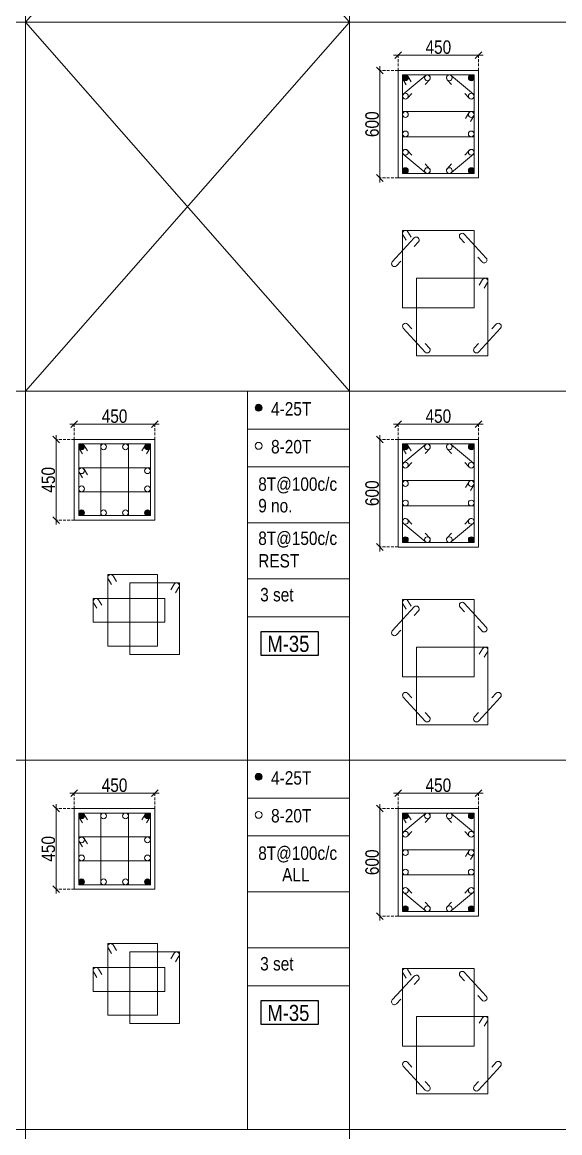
# Model space of a CAD drawing. Header units: millimetres. Extents: x 1112055 to 3390982, y -148532 to 766891.
# Drawn here: x 2120045 to 2132056, y 28875 to 53671 of the extents above; entities that cross this region are included whole.
import ezdxf
from ezdxf.enums import TextEntityAlignment as Align

# ---------------------------------------------------------------- set-up
doc = ezdxf.new("R2010")
doc.units = ezdxf.units.MM
doc.header["$PDMODE"] = 35
doc.header["$PDSIZE"] = -25
doc.linetypes.add('DASHED2', pattern=[0.375, 0.25, -0.125])
doc.linetypes.add('Hidden', pattern=[9.525, 6.35, -3.175])
for name, color, linetype, lineweight in [('B COL. SIZE DIM', 220, 'Continuous', 25), ('B COLSCH', 204, 'Continuous', 20), ('B COLUMN', 1, 'Hidden', 9), ('B STEEL', 34, 'Continuous', 15)]:
    doc.layers.add(name, color=color, linetype=linetype, lineweight=lineweight)
doc.layers.add('B TEXT', color=7, linetype='Continuous')
doc.styles.add('dim inside', font='romans.shx', dxfattribs={"width": 0.8, "height": 125})
doc.styles.add('SWINC', font='swissc.ttf')
doc.dimstyles.new('dim inside', dxfattribs={"dimtxt": 125, "dimasz": 100, "dimexe": 0, "dimexo": 0, "dimgap": 10, "dimtad": 0, "dimdec": 0, "dimzin": 0, "dimdsep": 46, "dimtxsty": 'dim inside', "dimblk": 'SMALL', "dimcen": 0.09, "dimadec": 0, "dimazin": 0, "dimtfac": 1, "dimtdec": 0, "dimtofl": 0, "dimtmove": 0, "dimatfit": 3, "dimfxl": 1, "dimtolj": 1, "dimtzin": 0, "dimarcsym": 2})

# ---------------------------------------------------------------- blocks, each defined once
blk = doc.blocks.new('_Oblique')
at = {"color": 0, "linetype": 'ByBlock', "lineweight": -2}
blk.add_line((-0.5, -0.5), (0.5, 0.5), dxfattribs=at)
blk = doc.blocks.new('*D3796')
at = {"layer": 'B COL. SIZE DIM', "color": 250, "lineweight": 9, "ltscale": 250, "transparency": 16777216}
blk.add_line((2121109, 36459), (2123109, 36459), dxfattribs=at)
at = {"layer": 'B COL. SIZE DIM', "color": 250, "linetype": 'DASHED2', "lineweight": 9, "ltscale": 250, "transparency": 16777216}
for p, q in [((2121209, 36114), (2121209, 36459)), ((2123009, 36114), (2123009, 36459))]:
    blk.add_line(p, q, dxfattribs=at)
at = {"layer": 'Defpoints', "color": 0, "transparency": 16777216}
for p in [(2123009, 36459), (2121209, 36114), (2123009, 36114)]:
    blk.add_point(p, dxfattribs=at)
at = {"layer": 'B COL. SIZE DIM', "color": 250, "lineweight": 9, "transparency": 16777216, "xscale": 150, "yscale": 150, "zscale": 150, "rotation": 180}
blk.add_blockref('_Oblique', (2121209, 36459), dxfattribs=at)
at = {"layer": 'B COL. SIZE DIM', "color": 250, "lineweight": 9, "transparency": 16777216, "xscale": 150, "yscale": 150, "zscale": 150}
blk.add_blockref('_Oblique', (2123009, 36459), dxfattribs=at)
at = {"layer": 'B COL. SIZE DIM', "color": 6, "transparency": 16777216, "insert": (2122109, 36634), "char_height": 300, "attachment_point": 5, "style": 'SWINC'}
blk.add_mtext('\\A1;450', dxfattribs=at)
blk = doc.blocks.new('*D3797')
at = {"layer": 'B COL. SIZE DIM', "color": 250, "lineweight": 9, "ltscale": 250, "transparency": 16777216}
blk.add_line((2120805, 36214), (2120805, 34214), dxfattribs=at)
at = {"layer": 'B COL. SIZE DIM', "color": 250, "linetype": 'DASHED2', "lineweight": 9, "ltscale": 250, "transparency": 16777216}
for p, q in [((2121209, 36114), (2120805, 36114)), ((2121209, 34314), (2120805, 34314))]:
    blk.add_line(p, q, dxfattribs=at)
at = {"layer": 'Defpoints', "color": 0, "transparency": 16777216}
for p in [(2121209, 36114), (2120805, 34314), (2121209, 34314)]:
    blk.add_point(p, dxfattribs=at)
at = {"layer": 'B COL. SIZE DIM', "color": 250, "lineweight": 9, "transparency": 16777216, "xscale": 150, "yscale": 150, "zscale": 150}
for p, rotation in [((2120805, 36114), 90), ((2120805, 34314), 270)]:
    blk.add_blockref('_Oblique', p, dxfattribs=dict(at, rotation=rotation))
at = {"layer": 'B COL. SIZE DIM', "color": 6, "transparency": 16777216, "insert": (2120630, 35214), "char_height": 300, "attachment_point": 5, "rotation": 90, "style": 'SWINC'}
blk.add_mtext('\\A1;450', dxfattribs=at)
blk = doc.blocks.new('*D3798')
at = {"layer": 'B COL. SIZE DIM', "color": 250, "lineweight": 9, "ltscale": 250, "transparency": 16777216}
blk.add_line((2128342, 36459), (2130342, 36459), dxfattribs=at)
at = {"layer": 'B COL. SIZE DIM', "color": 250, "linetype": 'DASHED2', "lineweight": 9, "ltscale": 250, "transparency": 16777216}
for p, q in [((2128442, 36114), (2128442, 36459)), ((2130242, 36114), (2130242, 36459))]:
    blk.add_line(p, q, dxfattribs=at)
at = {"layer": 'Defpoints', "color": 0, "transparency": 16777216}
for p in [(2130242, 36459), (2128442, 36114), (2130242, 36114)]:
    blk.add_point(p, dxfattribs=at)
at = {"layer": 'B COL. SIZE DIM', "color": 250, "lineweight": 9, "transparency": 16777216, "xscale": 150, "yscale": 150, "zscale": 150, "rotation": 180}
blk.add_blockref('_Oblique', (2128442, 36459), dxfattribs=at)
at = {"layer": 'B COL. SIZE DIM', "color": 250, "lineweight": 9, "transparency": 16777216, "xscale": 150, "yscale": 150, "zscale": 150}
blk.add_blockref('_Oblique', (2130242, 36459), dxfattribs=at)
at = {"layer": 'B COL. SIZE DIM', "color": 6, "transparency": 16777216, "insert": (2129342, 36634), "char_height": 300, "attachment_point": 5, "style": 'SWINC'}
blk.add_mtext('\\A1;450', dxfattribs=at)
blk = doc.blocks.new('*D3799')
at = {"layer": 'B COL. SIZE DIM', "color": 250, "lineweight": 9, "ltscale": 250, "transparency": 16777216}
blk.add_line((2128038, 36214), (2128038, 33614), dxfattribs=at)
at = {"layer": 'B COL. SIZE DIM', "color": 250, "linetype": 'DASHED2', "lineweight": 9, "ltscale": 250, "transparency": 16777216}
for p, q in [((2128442, 36114), (2128038, 36114)), ((2128442, 33714), (2128038, 33714))]:
    blk.add_line(p, q, dxfattribs=at)
at = {"layer": 'Defpoints', "color": 0, "transparency": 16777216}
for p in [(2128442, 36114), (2128038, 33714), (2128442, 33714)]:
    blk.add_point(p, dxfattribs=at)
at = {"layer": 'B COL. SIZE DIM', "color": 250, "lineweight": 9, "transparency": 16777216, "xscale": 150, "yscale": 150, "zscale": 150}
for p, rotation in [((2128038, 36114), 90), ((2128038, 33714), 270)]:
    blk.add_blockref('_Oblique', p, dxfattribs=dict(at, rotation=rotation))
at = {"layer": 'B COL. SIZE DIM', "color": 6, "transparency": 16777216, "insert": (2127863, 34914), "char_height": 300, "attachment_point": 5, "rotation": 90, "style": 'SWINC'}
blk.add_mtext('\\A1;600', dxfattribs=at)
blk = doc.blocks.new('*D3800')
at = {"layer": 'B COL. SIZE DIM', "color": 250, "lineweight": 9, "ltscale": 250, "transparency": 16777216}
blk.add_line((2128342, 44699), (2130342, 44699), dxfattribs=at)
at = {"layer": 'B COL. SIZE DIM', "color": 250, "linetype": 'DASHED2', "lineweight": 9, "ltscale": 250, "transparency": 16777216}
for p, q in [((2128442, 44354), (2128442, 44699)), ((2130242, 44354), (2130242, 44699))]:
    blk.add_line(p, q, dxfattribs=at)
at = {"layer": 'Defpoints', "color": 0, "transparency": 16777216}
for p in [(2130242, 44699), (2128442, 44354), (2130242, 44354)]:
    blk.add_point(p, dxfattribs=at)
at = {"layer": 'B COL. SIZE DIM', "color": 250, "lineweight": 9, "transparency": 16777216, "xscale": 150, "yscale": 150, "zscale": 150, "rotation": 180}
blk.add_blockref('_Oblique', (2128442, 44699), dxfattribs=at)
at = {"layer": 'B COL. SIZE DIM', "color": 250, "lineweight": 9, "transparency": 16777216, "xscale": 150, "yscale": 150, "zscale": 150}
blk.add_blockref('_Oblique', (2130242, 44699), dxfattribs=at)
at = {"layer": 'B COL. SIZE DIM', "color": 6, "transparency": 16777216, "insert": (2129342, 44874), "char_height": 300, "attachment_point": 5, "style": 'SWINC'}
blk.add_mtext('\\A1;450', dxfattribs=at)
blk = doc.blocks.new('*D3801')
at = {"layer": 'B COL. SIZE DIM', "color": 250, "lineweight": 9, "ltscale": 250, "transparency": 16777216}
blk.add_line((2128038, 44454), (2128038, 41854), dxfattribs=at)
at = {"layer": 'B COL. SIZE DIM', "color": 250, "linetype": 'DASHED2', "lineweight": 9, "ltscale": 250, "transparency": 16777216}
for p, q in [((2128442, 44354), (2128038, 44354)), ((2128442, 41954), (2128038, 41954))]:
    blk.add_line(p, q, dxfattribs=at)
at = {"layer": 'Defpoints', "color": 0, "transparency": 16777216}
for p in [(2128442, 44354), (2128038, 41954), (2128442, 41954)]:
    blk.add_point(p, dxfattribs=at)
at = {"layer": 'B COL. SIZE DIM', "color": 250, "lineweight": 9, "transparency": 16777216, "xscale": 150, "yscale": 150, "zscale": 150}
for p, rotation in [((2128038, 44354), 90), ((2128038, 41954), 270)]:
    blk.add_blockref('_Oblique', p, dxfattribs=dict(at, rotation=rotation))
at = {"layer": 'B COL. SIZE DIM', "color": 6, "transparency": 16777216, "insert": (2127863, 43154), "char_height": 300, "attachment_point": 5, "rotation": 90, "style": 'SWINC'}
blk.add_mtext('\\A1;600', dxfattribs=at)
blk = doc.blocks.new('*D3802')
at = {"layer": 'B COL. SIZE DIM', "color": 250, "lineweight": 9, "ltscale": 250, "transparency": 16777216}
blk.add_line((2128342, 52938), (2130342, 52938), dxfattribs=at)
at = {"layer": 'B COL. SIZE DIM', "color": 250, "linetype": 'DASHED2', "lineweight": 9, "ltscale": 250, "transparency": 16777216}
for p, q in [((2128442, 52593), (2128442, 52938)), ((2130242, 52593), (2130242, 52938))]:
    blk.add_line(p, q, dxfattribs=at)
at = {"layer": 'Defpoints', "color": 0, "transparency": 16777216}
for p in [(2130242, 52938), (2128442, 52593), (2130242, 52593)]:
    blk.add_point(p, dxfattribs=at)
at = {"layer": 'B COL. SIZE DIM', "color": 250, "lineweight": 9, "transparency": 16777216, "xscale": 150, "yscale": 150, "zscale": 150, "rotation": 180}
blk.add_blockref('_Oblique', (2128442, 52938), dxfattribs=at)
at = {"layer": 'B COL. SIZE DIM', "color": 250, "lineweight": 9, "transparency": 16777216, "xscale": 150, "yscale": 150, "zscale": 150}
blk.add_blockref('_Oblique', (2130242, 52938), dxfattribs=at)
at = {"layer": 'B COL. SIZE DIM', "color": 6, "transparency": 16777216, "insert": (2129342, 53113), "char_height": 300, "attachment_point": 5, "style": 'SWINC'}
blk.add_mtext('\\A1;450', dxfattribs=at)
blk = doc.blocks.new('*D3803')
at = {"layer": 'B COL. SIZE DIM', "color": 250, "lineweight": 9, "ltscale": 250, "transparency": 16777216}
blk.add_line((2128038, 52693), (2128038, 50093), dxfattribs=at)
at = {"layer": 'B COL. SIZE DIM', "color": 250, "linetype": 'DASHED2', "lineweight": 9, "ltscale": 250, "transparency": 16777216}
for p, q in [((2128442, 52593), (2128038, 52593)), ((2128442, 50193), (2128038, 50193))]:
    blk.add_line(p, q, dxfattribs=at)
at = {"layer": 'Defpoints', "color": 0, "transparency": 16777216}
for p in [(2128442, 52593), (2128038, 50193), (2128442, 50193)]:
    blk.add_point(p, dxfattribs=at)
at = {"layer": 'B COL. SIZE DIM', "color": 250, "lineweight": 9, "transparency": 16777216, "xscale": 150, "yscale": 150, "zscale": 150}
for p, rotation in [((2128038, 52593), 90), ((2128038, 50193), 270)]:
    blk.add_blockref('_Oblique', p, dxfattribs=dict(at, rotation=rotation))
at = {"layer": 'B COL. SIZE DIM', "color": 6, "transparency": 16777216, "insert": (2127863, 51393), "char_height": 300, "attachment_point": 5, "rotation": 90, "style": 'SWINC'}
blk.add_mtext('\\A1;600', dxfattribs=at)
blk = doc.blocks.new('*D3673')
at = {"layer": 'B COL. SIZE DIM', "color": 250, "lineweight": 9, "ltscale": 250, "transparency": 16777216}
blk.add_line((2121109, 44699), (2123109, 44699), dxfattribs=at)
at = {"layer": 'B COL. SIZE DIM', "color": 250, "linetype": 'DASHED2', "lineweight": 9, "ltscale": 250, "transparency": 16777216}
for p, q in [((2121209, 44354), (2121209, 44699)), ((2123009, 44354), (2123009, 44699))]:
    blk.add_line(p, q, dxfattribs=at)
at = {"layer": 'Defpoints', "color": 0, "transparency": 16777216}
for p in [(2123009, 44699), (2121209, 44354), (2123009, 44354)]:
    blk.add_point(p, dxfattribs=at)
at = {"layer": 'B COL. SIZE DIM', "color": 250, "lineweight": 9, "transparency": 16777216, "xscale": 150, "yscale": 150, "zscale": 150, "rotation": 180}
blk.add_blockref('_Oblique', (2121209, 44699), dxfattribs=at)
at = {"layer": 'B COL. SIZE DIM', "color": 250, "lineweight": 9, "transparency": 16777216, "xscale": 150, "yscale": 150, "zscale": 150}
blk.add_blockref('_Oblique', (2123009, 44699), dxfattribs=at)
at = {"layer": 'B COL. SIZE DIM', "color": 6, "transparency": 16777216, "insert": (2122109, 44874), "char_height": 300, "attachment_point": 5, "style": 'SWINC'}
blk.add_mtext('\\A1;450', dxfattribs=at)
blk = doc.blocks.new('*D3674')
at = {"layer": 'B COL. SIZE DIM', "color": 250, "lineweight": 9, "ltscale": 250, "transparency": 16777216}
blk.add_line((2120805, 44454), (2120805, 42454), dxfattribs=at)
at = {"layer": 'B COL. SIZE DIM', "color": 250, "linetype": 'DASHED2', "lineweight": 9, "ltscale": 250, "transparency": 16777216}
for p, q in [((2121209, 44354), (2120805, 44354)), ((2121209, 42554), (2120805, 42554))]:
    blk.add_line(p, q, dxfattribs=at)
at = {"layer": 'Defpoints', "color": 0, "transparency": 16777216}
for p in [(2121209, 44354), (2120805, 42554), (2121209, 42554)]:
    blk.add_point(p, dxfattribs=at)
at = {"layer": 'B COL. SIZE DIM', "color": 250, "lineweight": 9, "transparency": 16777216, "xscale": 150, "yscale": 150, "zscale": 150}
for p, rotation in [((2120805, 44354), 90), ((2120805, 42554), 270)]:
    blk.add_blockref('_Oblique', p, dxfattribs=dict(at, rotation=rotation))
at = {"layer": 'B COL. SIZE DIM', "color": 6, "transparency": 16777216, "insert": (2120630, 43454), "char_height": 300, "attachment_point": 5, "rotation": 90, "style": 'SWINC'}
blk.add_mtext('\\A1;450', dxfattribs=at)

msp = doc.modelspace()

# ---------------------------------------------------------------- hatches: boundary and pattern name
at = {"layer": 'B STEEL', "lineweight": 9, "ltscale": 0.5}
h = msp.add_hatch(color=34, dxfattribs=at)
edge = h.paths.add_edge_path()
edge.add_arc((2128606.2, 52429.4), 64, 0, 360)
h = msp.add_hatch(color=34, dxfattribs=at)
edge = h.paths.add_edge_path()
edge.add_arc((2130078.1, 52429.4), 64, 180, 540, ccw=False)
h = msp.add_hatch(color=34, dxfattribs=at)
edge = h.paths.add_edge_path()
edge.add_arc((2128606.2, 50357.4), 64, 0, 360, ccw=False)
h = msp.add_hatch(color=34, dxfattribs=at)
edge = h.paths.add_edge_path()
edge.add_arc((2130078.1, 50357.4), 64, -180, 180)
h = msp.add_hatch(color=34, dxfattribs=at)
edge = h.paths.add_edge_path()
edge.add_arc((2125327, 45062.7), 76.8, 0, 360)
h = msp.add_hatch(color=34, dxfattribs=at)
edge = h.paths.add_edge_path()
edge.add_arc((2121372.6, 44189.6), 64, 0, 360)
h = msp.add_hatch(color=34, dxfattribs=at)
edge = h.paths.add_edge_path()
edge.add_arc((2122844.6, 44189.6), 64, 180, 540, ccw=False)
h = msp.add_hatch(color=34, dxfattribs=at)
edge = h.paths.add_edge_path()
edge.add_arc((2128606.2, 44189.6), 64, 0, 360)
h = msp.add_hatch(color=34, dxfattribs=at)
edge = h.paths.add_edge_path()
edge.add_arc((2130078.1, 44189.6), 64, 180, 540, ccw=False)
h = msp.add_hatch(color=34, dxfattribs=at)
edge = h.paths.add_edge_path()
edge.add_arc((2121372.6, 42717.6), 64, 0, 360, ccw=False)
h = msp.add_hatch(color=34, dxfattribs=at)
edge = h.paths.add_edge_path()
edge.add_arc((2122844.6, 42717.6), 64, -180, 180)
h = msp.add_hatch(color=34, dxfattribs=at)
edge = h.paths.add_edge_path()
edge.add_arc((2128606.2, 42117.6), 64, 0, 360, ccw=False)
h = msp.add_hatch(color=34, dxfattribs=at)
edge = h.paths.add_edge_path()
edge.add_arc((2130078.1, 42117.6), 64, -180, 180)
h = msp.add_hatch(color=34, dxfattribs=at)
edge = h.paths.add_edge_path()
edge.add_arc((2125327, 36822.9), 76.8, 0, 360)
h = msp.add_hatch(color=34, dxfattribs=at)
edge = h.paths.add_edge_path()
edge.add_arc((2121372.6, 35949.7), 64, 0, 360)
h = msp.add_hatch(color=34, dxfattribs=at)
edge = h.paths.add_edge_path()
edge.add_arc((2122844.6, 35949.7), 64, 180, 540, ccw=False)
h = msp.add_hatch(color=34, dxfattribs=at)
edge = h.paths.add_edge_path()
edge.add_arc((2128606.2, 35949.7), 64, 0, 360)
h = msp.add_hatch(color=34, dxfattribs=at)
edge = h.paths.add_edge_path()
edge.add_arc((2130078.1, 35949.7), 64, 180, 540, ccw=False)
h = msp.add_hatch(color=34, dxfattribs=at)
edge = h.paths.add_edge_path()
edge.add_arc((2121372.6, 34477.8), 64, 0, 360, ccw=False)
h = msp.add_hatch(color=34, dxfattribs=at)
edge = h.paths.add_edge_path()
edge.add_arc((2122844.6, 34477.8), 64, -180, 180)
h = msp.add_hatch(color=34, dxfattribs=at)
edge = h.paths.add_edge_path()
edge.add_arc((2128606.2, 33877.8), 64, 0, 360, ccw=False)
h = msp.add_hatch(color=34, dxfattribs=at)
edge = h.paths.add_edge_path()
edge.add_arc((2130078.1, 33877.8), 64, -180, 180)

# ---------------------------------------------------------------- linework, layer by layer
at = {"layer": 'B COLSCH', "color": 250, "lineweight": 0}
for p, q in [((2120121.5, 86630.3), (2120121.5, 21698.7)), ((2127355.1, 86630.3), (2127355.1, 21698.7)), ((2079293.2, 53670.9), (2221391.2, 53670.9)), ((2079293.2, 45431), (2221391.2, 45431)), ((2125080.7, 45431), (2125080.7, 28951.4)), ((2125080.7, 44586.1), (2127355.1, 44586.1)), ((2125080.7, 43741.1), (2127355.1, 43741.1)), ((2125080.7, 42491.3), (2127355.1, 42491.3)), ((2125080.7, 41241.5), (2127355.1, 41241.5)), ((2125080.7, 40396.5), (2127355.1, 40396.5)), ((2079293.2, 37191.2), (2221391.2, 37191.2)), ((2125080.7, 36346.2), (2127355.1, 36346.2)), ((2125080.7, 35501.2), (2127355.1, 35501.2)), ((2125080.7, 34251.4), (2127355.1, 34251.4)), ((2125080.7, 33001.7), (2127355.1, 33001.7)), ((2125080.7, 32156.7), (2127355.1, 32156.7)), ((2079293.2, 28951.4), (2221391.2, 28951.4))]:
    msp.add_line(p, q, dxfattribs=at)
for points in [[(2120121.5, 45431), (2127355.1, 53670.9), (2120121.5, 61910.7), (2127355.1, 70150.6), (2120121.5, 78390.4), (2127355.1, 86630.3)], [(2127355.1, 45431), (2120121.5, 53670.9), (2127355.1, 61910.7), (2120121.5, 70150.6), (2127355.1, 78390.4), (2120121.5, 86630.3)]]:
    msp.add_lwpolyline(points, dxfattribs=at)
at = {"layer": 'B COLUMN', "color": 1, "linetype": 'ByBlock', "lineweight": 20}
for points in [[(2128442.2, 50193.4), (2130242.2, 50193.4), (2130242.2, 52593.4), (2128442.2, 52593.4)], [(2121208.6, 42553.6), (2123008.6, 42553.6), (2123008.6, 44353.6), (2121208.6, 44353.6)], [(2128442.2, 41953.6), (2130242.2, 41953.6), (2130242.2, 44353.6), (2128442.2, 44353.6)], [(2121208.6, 34313.7), (2123008.6, 34313.7), (2123008.6, 36113.7), (2121208.6, 36113.7)], [(2128442.2, 33713.7), (2130242.2, 33713.7), (2130242.2, 36113.7), (2128442.2, 36113.7)]]:
    msp.add_lwpolyline(points, close=True, dxfattribs=at)
at = {"layer": 'B STEEL', "color": 34, "lineweight": 9, "ltscale": 0.5}
for points in [[(2128542.2, 51112.2), (2130142.2, 51112.2), (2130142.2, 52493.4), (2128542.2, 52493.4)], [(2128542.2, 51674.6), (2130142.2, 51674.6), (2130142.2, 50293.4), (2128542.2, 50293.4)], [(2128542.2, 47291.4), (2130142.2, 47291.4), (2130142.2, 49022.6), (2128542.2, 49022.6)], [(2128850.7, 47953.8), (2130450.7, 47953.8), (2130450.7, 46222.6), (2128850.7, 46222.6)], [(2121308.6, 42653.6), (2122418, 42653.6), (2122418, 44253.6), (2121308.6, 44253.6)], [(2122908.6, 42653.6), (2121799.3, 42653.6), (2121799.3, 44253.6), (2122908.6, 44253.6)], [(2128542.2, 42872.4), (2130142.2, 42872.4), (2130142.2, 44253.6), (2128542.2, 44253.6)], [(2121308.6, 43719.2), (2122908.6, 43719.2), (2122908.6, 43188), (2121308.6, 43188)], [(2128542.2, 43434.8), (2130142.2, 43434.8), (2130142.2, 42053.6), (2128542.2, 42053.6)], [(2121956.7, 39737.9), (2123066, 39737.9), (2123066, 41337.9), (2121956.7, 41337.9)], [(2123556.7, 39552.3), (2122447.3, 39552.3), (2122447.3, 41152.3), (2123556.7, 41152.3)], [(2121630.8, 40803.5), (2123230.8, 40803.5), (2123230.8, 40272.3), (2121630.8, 40272.3)], [(2128542.2, 39051.5), (2130142.2, 39051.5), (2130142.2, 40782.7), (2128542.2, 40782.7)], [(2128850.7, 39713.9), (2130450.7, 39713.9), (2130450.7, 37982.7), (2128850.7, 37982.7)], [(2121308.6, 34413.7), (2122908.6, 34413.7), (2122908.6, 36013.7), (2121308.6, 36013.7)], [(2121308.6, 34413.7), (2122418, 34413.7), (2122418, 36013.7), (2121308.6, 36013.7)], [(2122908.6, 34413.7), (2121799.3, 34413.7), (2121799.3, 36013.7), (2122908.6, 36013.7)], [(2128542.2, 34632.5), (2130142.2, 34632.5), (2130142.2, 36013.7), (2128542.2, 36013.7)], [(2121308.6, 35479.3), (2122908.6, 35479.3), (2122908.6, 34948.1), (2121308.6, 34948.1)], [(2128542.2, 35194.9), (2130142.2, 35194.9), (2130142.2, 33813.7), (2128542.2, 33813.7)], [(2121956.7, 31498), (2123066, 31498), (2123066, 33098), (2121956.7, 33098)], [(2123556.7, 31312.4), (2122447.3, 31312.4), (2122447.3, 32912.4), (2123556.7, 32912.4)], [(2121630.8, 32563.6), (2123230.8, 32563.6), (2123230.8, 32032.4), (2121630.8, 32032.4)], [(2128542.2, 30811.7), (2130142.2, 30811.7), (2130142.2, 32542.9), (2128542.2, 32542.9)], [(2128850.7, 31474.1), (2130450.7, 31474.1), (2130450.7, 29742.9), (2128850.7, 29742.9)]]:
    msp.add_lwpolyline(points, close=True, dxfattribs=at)
for points in [[(2128626.4, 52274.4), (2128551.7, 52395.8, -1), (2128660.7, 52463), (2128735.5, 52341.5)], [(2128749.8, 52081.8), (2128653.3, 51976.7, -1), (2128559, 52063.3), (2129049.7, 52472.7, -1), (2129144, 52386.1), (2129047.5, 52281)], [(2129934.5, 52081.8), (2130031, 51976.7, 1), (2130125.3, 52063.3), (2129634.6, 52472.7, 1), (2129540.3, 52386.1), (2129636.8, 52281)], [(2130057.9, 51455.6), (2130132.7, 51577.1, 1), (2130023.6, 51644.2), (2129948.8, 51522.7)], [(2128749.8, 50705.1), (2128653.3, 50810.1, 1), (2128559, 50723.5), (2129049.7, 50314.1, 1), (2129144, 50400.7), (2129047.5, 50505.8)], [(2129934.5, 50705.1), (2130031, 50810.1, -1), (2130125.3, 50723.5), (2129634.6, 50314.1, -1), (2129540.3, 50400.7), (2129636.8, 50505.8)], [(2128504.5, 48338.6), (2128408, 48233.5, -1), (2128313.7, 48320.1), (2128804.3, 48854.5, -1), (2128898.7, 48767.9), (2128802.2, 48662.9)], [(2128626.4, 48803.5), (2128551.7, 48925, -1), (2128660.7, 48992.1), (2128735.5, 48870.6)], [(2130222.2, 48422.3), (2130318.7, 48317.2, 1), (2130413, 48403.8), (2129922.4, 48938.2, 1), (2129828.1, 48851.6), (2129924.5, 48746.5)], [(2130366.4, 47734.7), (2130441.2, 47856.2, 1), (2130332.2, 47923.3), (2130257.4, 47801.8)], [(2128749.8, 46822.9), (2128653.3, 46928, 1), (2128559, 46841.4), (2129049.7, 46307, 1), (2129144, 46393.6), (2129047.5, 46498.6)], [(2130540, 46822.9), (2130636.5, 46928, -1), (2130730.8, 46841.4), (2130240.2, 46307, -1), (2130145.8, 46393.6), (2130242.3, 46498.6)], [(2121392.9, 44034.5), (2121318.1, 44156, -1), (2121427.1, 44223.1), (2121501.9, 44101.6)], [(2122824.3, 44034.5), (2122899.1, 44156, 1), (2122790.1, 44223.1), (2122715.3, 44101.6)], [(2128626.4, 44034.5), (2128551.7, 44156, -1), (2128660.7, 44223.1), (2128735.5, 44101.6)], [(2128749.8, 43841.9), (2128653.3, 43736.9, -1), (2128559, 43823.5), (2129049.7, 44232.9, -1), (2129144, 44146.3), (2129047.5, 44041.2)], [(2129934.5, 43841.9), (2130031, 43736.9, 1), (2130125.3, 43823.5), (2129634.6, 44232.9, 1), (2129540.3, 44146.3), (2129636.8, 44041.2)], [(2121392.9, 43500.1), (2121318.1, 43621.6, -1), (2121427.1, 43688.7), (2121501.9, 43567.2)], [(2130057.9, 43215.7), (2130132.7, 43337.2, 1), (2130023.6, 43404.3), (2129948.8, 43282.8)], [(2128749.8, 42465.2), (2128653.3, 42570.3, 1), (2128559, 42483.7), (2129049.7, 42074.3, 1), (2129144, 42160.9), (2129047.5, 42266)], [(2129934.5, 42465.2), (2130031, 42570.3, -1), (2130125.3, 42483.7), (2129634.6, 42074.3, -1), (2129540.3, 42160.9), (2129636.8, 42266)], [(2122040.9, 41118.8), (2121966.2, 41240.3, -1), (2122075.2, 41307.4), (2122150, 41185.9)], [(2123472.4, 40933.2), (2123547.2, 41054.7, 1), (2123438.1, 41121.8), (2123363.4, 41000.3)], [(2121715.1, 40584.4), (2121640.3, 40705.9, -1), (2121749.3, 40773), (2121824.1, 40651.5)], [(2128626.4, 40563.7), (2128551.7, 40685.2, -1), (2128660.7, 40752.3), (2128735.5, 40630.8)], [(2130222.2, 40182.4), (2130318.7, 40077.4, 1), (2130413, 40164), (2129922.4, 40698.3, 1), (2129828.1, 40611.7), (2129924.5, 40506.7)], [(2128504.5, 40098.8), (2128408, 39993.7, -1), (2128313.7, 40080.3), (2128804.3, 40614.7, -1), (2128898.7, 40528.1), (2128802.2, 40423)], [(2130366.4, 39494.9), (2130441.2, 39616.4, 1), (2130332.2, 39683.5), (2130257.4, 39562)], [(2128749.8, 38583), (2128653.3, 38688.1, 1), (2128559, 38601.5), (2129049.7, 38067.1, 1), (2129144, 38153.7), (2129047.5, 38258.8)], [(2130540, 38583), (2130636.5, 38688.1, -1), (2130730.8, 38601.5), (2130240.2, 38067.1, -1), (2130145.8, 38153.7), (2130242.3, 38258.8)], [(2121392.9, 35794.7), (2121318.1, 35916.2, -1), (2121427.1, 35983.3), (2121501.9, 35861.8)], [(2122824.3, 35794.7), (2122899.1, 35916.2, 1), (2122790.1, 35983.3), (2122715.3, 35861.8)], [(2128626.4, 35794.7), (2128551.7, 35916.2, -1), (2128660.7, 35983.3), (2128735.5, 35861.8)], [(2128749.8, 35602.1), (2128653.3, 35497, -1), (2128559, 35583.6), (2129049.7, 35993, -1), (2129144, 35906.4), (2129047.5, 35801.3)], [(2129934.5, 35602.1), (2130031, 35497, 1), (2130125.3, 35583.6), (2129634.6, 35993, 1), (2129540.3, 35906.4), (2129636.8, 35801.3)], [(2121392.9, 35260.3), (2121318.1, 35381.8, -1), (2121427.1, 35448.9), (2121501.9, 35327.4)], [(2130057.9, 34975.9), (2130132.7, 35097.4, 1), (2130023.6, 35164.5), (2129948.8, 35043)], [(2128749.8, 34225.4), (2128653.3, 34330.4, 1), (2128559, 34243.8), (2129049.7, 33834.5, 1), (2129144, 33921), (2129047.5, 34026.1)], [(2129934.5, 34225.4), (2130031, 34330.4, -1), (2130125.3, 34243.8), (2129634.6, 33834.5, -1), (2129540.3, 33921), (2129636.8, 34026.1)], [(2122040.9, 32879), (2121966.2, 33000.5, -1), (2122075.2, 33067.6), (2122150, 32946.1)], [(2123472.4, 32693.4), (2123547.2, 32814.8, 1), (2123438.1, 32881.9), (2123363.4, 32760.5)], [(2121715.1, 32344.6), (2121640.3, 32466.1, -1), (2121749.3, 32533.2), (2121824.1, 32411.7)], [(2128626.4, 32323.8), (2128551.7, 32445.3, -1), (2128660.7, 32512.4), (2128735.5, 32390.9)], [(2128504.5, 31858.9), (2128408, 31753.9, -1), (2128313.7, 31840.5), (2128804.3, 32374.8, -1), (2128898.7, 32288.2), (2128802.2, 32183.2)], [(2130222.2, 31942.6), (2130318.7, 31837.5, 1), (2130413, 31924.1), (2129922.4, 32458.5, 1), (2129828.1, 32371.9), (2129924.5, 32266.8)], [(2130366.4, 31255), (2130441.2, 31376.5, 1), (2130332.2, 31443.6), (2130257.4, 31322.2)], [(2128749.8, 30343.2), (2128653.3, 30448.3, 1), (2128559, 30361.7), (2129049.7, 29827.3, 1), (2129144, 29913.9), (2129047.5, 30018.9)], [(2130540, 30343.2), (2130636.5, 30448.3, -1), (2130730.8, 30361.7), (2130240.2, 29827.3, -1), (2130145.8, 29913.9), (2130242.3, 30018.9)]]:
    msp.add_lwpolyline(points, format="xyb", dxfattribs=at)
for centre, radius in [((2128606.2, 52429.4), 64), ((2129096.8, 52429.4), 64), ((2129587.5, 52429.4), 64), ((2130078.1, 52429.4), 64), ((2128606.2, 52020), 64), ((2130078.1, 52020), 64), ((2128606.2, 51610.6), 64), ((2130078.1, 51610.6), 64), ((2128606.2, 51176.2), 64), ((2130078.1, 51176.2), 64), ((2128606.2, 50766.8), 64), ((2130078.1, 50766.8), 64), ((2128606.2, 50357.4), 64), ((2129096.8, 50357.4), 64), ((2129587.5, 50357.4), 64), ((2130078.1, 50357.4), 64), ((2125327, 45062.7), 76.8), ((2121372.6, 44189.6), 64), ((2121863.3, 44189.6), 64), ((2122353.9, 44189.6), 64), ((2122844.6, 44189.6), 64), ((2125327, 44212.5), 76.8), ((2128606.2, 44189.6), 64), ((2129096.8, 44189.6), 64), ((2129587.5, 44189.6), 64), ((2130078.1, 44189.6), 64), ((2121372.6, 43655.2), 64), ((2122844.6, 43655.2), 64), ((2128606.2, 43780.2), 64), ((2130078.1, 43780.2), 64), ((2128606.2, 43370.8), 64), ((2130078.1, 43370.8), 64), ((2121372.6, 43252), 64), ((2122844.6, 43252), 64), ((2128606.2, 42936.4), 64), ((2130078.1, 42936.4), 64), ((2121372.6, 42717.6), 64), ((2121863.3, 42717.6), 64), ((2122353.9, 42717.6), 64), ((2122844.6, 42717.6), 64), ((2128606.2, 42527), 64), ((2130078.1, 42527), 64), ((2128606.2, 42117.6), 64), ((2129096.8, 42117.6), 64), ((2129587.5, 42117.6), 64), ((2130078.1, 42117.6), 64), ((2125327, 36822.9), 76.8), ((2121372.6, 35949.7), 64), ((2121863.3, 35949.7), 64), ((2122353.9, 35949.7), 64), ((2122844.6, 35949.7), 64), ((2125327, 35972.6), 76.8), ((2128606.2, 35949.7), 64), ((2129096.8, 35949.7), 64), ((2129587.5, 35949.7), 64), ((2130078.1, 35949.7), 64), ((2121372.6, 35415.3), 64), ((2122844.6, 35415.3), 64), ((2128606.2, 35540.3), 64), ((2130078.1, 35540.3), 64), ((2121372.6, 35012.1), 64), ((2122844.6, 35012.1), 64), ((2128606.2, 35130.9), 64), ((2130078.1, 35130.9), 64), ((2128606.2, 34696.5), 64), ((2130078.1, 34696.5), 64), ((2121372.6, 34477.8), 64), ((2121863.3, 34477.8), 64), ((2122353.9, 34477.8), 64), ((2122844.6, 34477.8), 64), ((2128606.2, 34287.1), 64), ((2130078.1, 34287.1), 64), ((2128606.2, 33877.8), 64), ((2129096.8, 33877.8), 64), ((2129587.5, 33877.8), 64), ((2130078.1, 33877.8), 64)]:
    msp.add_circle(centre, radius, dxfattribs=at)
at = {"layer": 'B TEXT', "color": 1}
for points in [[(2125384.4, 40067.5), (2126659, 40067.5), (2126659, 39529.5), (2125384.4, 39529.5)], [(2125384.4, 31827.6), (2126659, 31827.6), (2126659, 31289.7), (2125384.4, 31289.7)]]:
    msp.add_lwpolyline(points, close=True, dxfattribs=at)

# ---------------------------------------------------------------- texts
at = {"layer": 'B TEXT', "style": 'SWINC'}
for s, p in [('4-25T', (2125605.5, 44888.2)), ('8-20T', (2125605.5, 44043.2)), ('8T@100c/c', (2125318.6, 43208.3)), ('9 no.', (2125318.6, 42726.6)), ('8T@150c/c', (2125318.6, 41998.5)), ('8T@150c/c', (2125318.6, 41998.5)), ('REST', (2125318.6, 41496.1)), ('REST', (2125318.6, 41496.1)), ('3 set', (2125362.4, 40739)), ('4-25T', (2125605.5, 36648.3)), ('8-20T', (2125605.5, 35803.3)), ('8T@100c/c', (2125318.6, 34968.5)), ('ALL', (2125853.3, 34486.7)), ('3 set', (2125362.4, 32499.2))]:
    msp.add_text(s, height=300, dxfattribs=at).set_placement(p)
at = {"layer": 'B TEXT', "color": 1, "style": 'SWINC'}
for p in [(2125521.7, 39503), (2125521.7, 31263.1)]:
    msp.add_text('M-35', height=360, dxfattribs=at).set_placement(p, align=Align.BOTTOM_LEFT)

# ---------------------------------------------------------------- dimensions: what is measured, and where the dimension line sits
at = {"layer": 'B COL. SIZE DIM', "color": 250, "ltscale": 250}
for base, p1, p2, picture, middle in [((2130242.2, 52938.4), (2128442.2, 52593.4), (2130242.2, 52593.4), '*D3802', (2129342.2, 53113.4)), ((2123008.6, 44698.5), (2121208.6, 44353.6), (2123008.6, 44353.6), '*D3673', (2122108.6, 44873.5)), ((2130242.2, 44698.5), (2128442.2, 44353.6), (2130242.2, 44353.6), '*D3800', (2129342.2, 44873.5)), ((2123008.6, 36458.7), (2121208.6, 36113.7), (2123008.6, 36113.7), '*D3796', (2122108.6, 36633.7)), ((2130242.2, 36458.7), (2128442.2, 36113.7), (2130242.2, 36113.7), '*D3798', (2129342.2, 36633.7))]:
    dim = msp.add_linear_dim(base=base, p1=p1, p2=p2, dimstyle='dim inside', override={"dimtxt": 300, "dimasz": 150, "dimgap": 25, "dimtad": 3, "dimlfac": 0.25, "dimtxsty": 'SWINC', "dimblk1": 'Oblique', "dimblk2": 'Oblique', "dimsah": 1, "dimdle": 100, "dimclrd": 250, "dimclre": 250, "dimclrt": 6, "dimfxl": 1000, "dimlwd": 9, "dimlwe": 9}, dxfattribs=at)
    dim.commit()
    dim.dimension.update_dxf_attribs({"geometry": picture, "text_midpoint": middle})
for base, p1, p2, picture, middle in [((2128038.3, 50193.4), (2128442.2, 52593.4), (2128442.2, 50193.4), '*D3803', (2127863.3, 51393.4)), ((2120804.7, 42553.6), (2121208.6, 44353.6), (2121208.6, 42553.6), '*D3674', (2120629.7, 43453.6)), ((2128038.3, 41953.6), (2128442.2, 44353.6), (2128442.2, 41953.6), '*D3801', (2127863.3, 43153.6)), ((2120804.7, 34313.7), (2121208.6, 36113.7), (2121208.6, 34313.7), '*D3797', (2120629.7, 35213.7)), ((2128038.3, 33713.7), (2128442.2, 36113.7), (2128442.2, 33713.7), '*D3799', (2127863.3, 34913.7))]:
    dim = msp.add_linear_dim(base=base, p1=p1, p2=p2, angle=90, dimstyle='dim inside', override={"dimtxt": 300, "dimasz": 150, "dimgap": 25, "dimtad": 3, "dimlfac": 0.25, "dimtxsty": 'SWINC', "dimblk1": 'Oblique', "dimblk2": 'Oblique', "dimsah": 1, "dimdle": 100, "dimclrd": 250, "dimclre": 250, "dimclrt": 6, "dimfxl": 1000, "dimlwd": 9, "dimlwe": 9}, dxfattribs=at)
    dim.commit()
    dim.dimension.update_dxf_attribs({"geometry": picture, "text_midpoint": middle})

doc.saveas('drawing.dxf')
